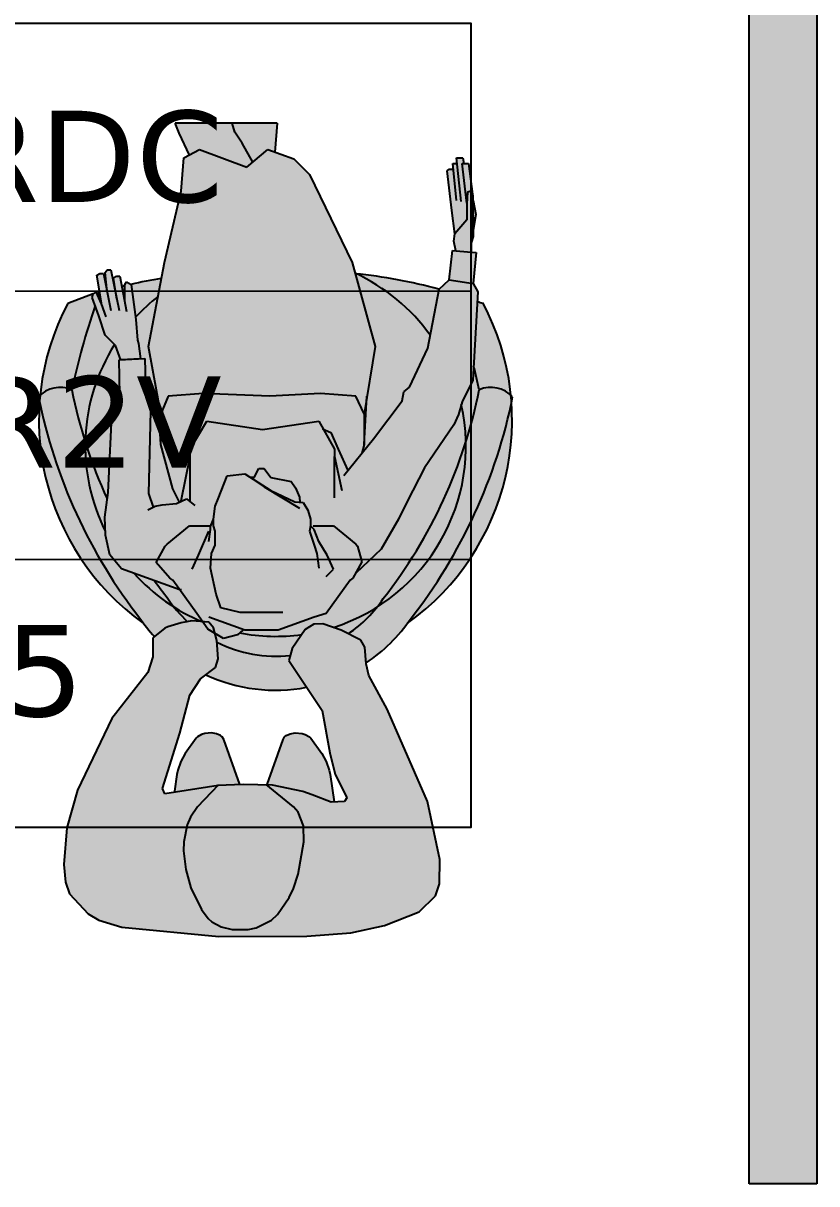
# Model space of a CAD drawing. Header units: millimetres. Extents: x 71819 to 78266, y 23672 to 38445.
# Drawn here: x 74505.5 to 74622.6, y 32944.7 to 33116.1 of the extents above; entities that cross this region are included whole.
import ezdxf
from ezdxf.enums import TextEntityAlignment as Align

# ---------------------------------------------------------------- set-up
doc = ezdxf.new("R2010")
doc.units = ezdxf.units.MM
doc.linetypes.add('ACAD_ISO03W100', pattern=[30, 12, -18])
doc.layers.add('Plan Archi', color=8, linetype='Continuous')
doc.layers.add('PRISES DE COURANT', color=5, linetype='Continuous')
doc.layers.add('STRUCTURE POUTRES', color=5, linetype='ACAD_ISO03W100', lineweight=20)
doc.styles.add('Verdana', font='verdana.ttf')

# ---------------------------------------------------------------- blocks, each defined once
blk = doc.blocks.new('ETIQ ECL')
at = {"color": 6, "linetype": 'ByBlock'}
blk.add_lwpolyline([(-28.092, 19.8), (28.092, 19.8), (28.092, -19.8), (-28.092, -19.8)], close=True, dxfattribs=at)
at = {"layer": 'STRUCTURE POUTRES', "color": 6, "linetype": 'ByBlock'}
for points in [[(-28.092, 19.8), (28.092, 19.8), (28.092, 6.6), (-28.092, 6.6)], [(-28.092, 6.6), (28.092, 6.6), (28.092, -6.6), (-28.092, -6.6)], [(-28.092, -6.6), (28.092, -6.6), (28.092, -19.8), (-28.092, -19.8)]]:
    blk.add_lwpolyline(points, close=True, dxfattribs=at)
at = {"layer": 'STRUCTURE POUTRES', "color": 6, "linetype": 'ByBlock', "style": 'Verdana'}
for tag, p in [('CIRCUIT', (0.326, 10.993)), ('CABLE', (-0.49, -2.078)), ('SECTION', (0.374, -14.321))]:
    blk.add_attdef(tag, text='', height=4.5, dxfattribs=at).set_placement(p, align=Align.CENTER)

msp = doc.modelspace()

# ---------------------------------------------------------------- hatches: boundary and pattern name
at = {"layer": 'Plan Archi'}
h = msp.add_hatch(color=256, dxfattribs=at)
h.dxf.hatch_style = 1
h.paths.add_polyline_path([(74612.63, 33205.93), (74622.63, 33205.93), (74622.63, 32944.65), (74612.63, 32944.65)])
at = {"layer": 'Plan Archi', "true_color": 0xffffff}
h = msp.add_hatch(color=7, dxfattribs=at)
h.dxf.hatch_style = 1
h.paths.add_polyline_path([(74524.01, 33068.33), (74525.79, 33058.37), (74526.88, 33060.96), (74532.07, 33061.37), (74541.89, 33060.96), (74549.4, 33061.37), (74554.58, 33060.96), (74555.81, 33058.37), (74557.45, 33068.33), (74554.04, 33080.75), (74547.76, 33093.71), (74545.44, 33096.03), (74541.62, 33097.4), (74538.48, 33094.8), (74531.52, 33097.4), (74529.2, 33096.17), (74528.79, 33091.26), (74526.33, 33080.75)])
h.paths.add_polyline_path([(74541.62, 33097.4), (74542.63, 33097.04), (74542.97, 33101.31), (74536.32, 33101.31), (74536.71, 33099.99), (74537.8, 33098.35), (74539.4, 33095.57)])
h.paths.add_polyline_path([(74538.48, 33094.8), (74539.4, 33095.57), (74537.8, 33098.35), (74536.71, 33099.99), (74536.32, 33101.31), (74527.91, 33101.31), (74528.52, 33099.85), (74530.01, 33096.6), (74531.52, 33097.4)])
h.paths.add_polyline_path([(74568.37, 33078.15), (74571.91, 33077.61), (74572.37, 33082.2), (74571.64, 33082.25), (74568.85, 33082.48)])
h.paths.add_polyline_path([(74571.91, 33084.57), (74571.91, 33087.43), (74571.91, 33087.57), (74571.91, 33090.57), (74571.64, 33091.26), (74571.1, 33091.12), (74570.96, 33089.34), (74570.96, 33087.02), (74569.19, 33084.98), (74569.05, 33083.89), (74569.34, 33082.44), (74571.64, 33082.25), (74571.64, 33083.61)])
h = msp.add_hatch(color=7, dxfattribs=at)
h.dxf.hatch_style = 1
h.paths.add_polyline_path([(74568.78, 33088.39), (74569.19, 33084.98), (74570.96, 33087.02), (74570.96, 33089.34), (74571.1, 33091.12), (74571.64, 33091.26), (74571.82, 33090.82), (74571.23, 33095.35), (74570.82, 33095.35), (74570.55, 33095.35), (74570.41, 33096.17), (74570, 33096.17), (74569.46, 33096.17), (74569.55, 33095.35), (74569.46, 33095.35), (74568.91, 33095.35), (74568.99, 33094.53), (74568.37, 33094.53), (74568.09, 33094.26)])
h = msp.add_hatch(color=7, dxfattribs=at)
h.dxf.hatch_style = 1
h.paths.add_polyline_path([(74571.91, 33085.52), (74572.32, 33087.84), (74571.91, 33089.89), (74571.91, 33087.57)])
h = msp.add_hatch(color=7, dxfattribs=at)
h.dxf.hatch_style = 1
h.paths.add_polyline_path([(74508, 33061.14, -0.292249), (74512.67, 33061.93, -0.028149), (74516.11, 33074.36), (74515.69, 33075.56), (74515.83, 33076.11), (74512.07, 33074.66, 0.096549)])
h.paths.add_polyline_path([(74523.23, 33027.46, -0.008687), (74522.74, 33028.15, -0.114135), (74507.91, 33060.05, 0.260508)])
h.paths.add_polyline_path([(74565.59, 33069.97), (74566.86, 33076.78, 0.041394), (74554.67, 33079.05, -0.128467)])
h = msp.add_hatch(color=7, dxfattribs=at)
h.dxf.hatch_style = 1
h.paths.add_polyline_path([(74558.64, 33031.11, -0.020541), (74557.72, 33029.84, 0.263343), (74570.83, 33054.22, -0.090174)], flags=17)
h.paths.add_polyline_path([(74556.21, 33060.8), (74555.81, 33053.86), (74555.47, 33052.57), (74557.18, 33054.68), (74561.41, 33060.28), (74561.68, 33061.64), (74562.5, 33062.32), (74565.23, 33068.06), (74565.59, 33069.97, 0.128467), (74554.67, 33079.05, 0.000565), (74554.5, 33079.07), (74557.45, 33068.33)])
h.paths.add_polyline_path([(74525.79, 33058.37), (74525.79, 33053.86), (74525.4, 33060.52), (74524.01, 33068.33), (74525.4, 33075.72, 0.040509), (74522.06, 33072.64), (74522.1, 33072.29), (74522.38, 33069.28), (74522.51, 33068.74), (74522.79, 33066.52), (74519.64, 33066.33), (74519.78, 33061.23), (74518.69, 33060.14), (74518.01, 33046.77), (74517.52, 33043.12), (74517.63, 33040.44), (74518.3, 33037.57), (74520.01, 33035.48), (74528.59, 33032.38), (74531.11, 33028.89), (74531.97, 33027.67), (74532.91, 33027.59), (74533.6, 33026.79), (74533.81, 33025.95), (74535.07, 33025.21), (74537.12, 33025.75), (74538.02, 33026.5), (74538.21, 33026.43), (74543.12, 33026.43), (74548.44, 33028.34), (74550.22, 33028.89), (74553.76, 33033.8), (74554.17, 33034.08), (74554.57, 33034.83), (74558.32, 33038.39), (74560.91, 33042.84), (74562.19, 33045.41), (74564.75, 33050.39), (74569.05, 33056.73), (74569.74, 33058.29), (74570.28, 33060.14), (74571.87, 33063.36), (74572.6, 33076.38), (74571.91, 33077.61), (74568.37, 33078.15), (74566.87, 33076.79), (74565.23, 33068.06), (74562.5, 33062.32), (74561.68, 33061.64), (74561.41, 33060.28), (74557.18, 33054.68), (74555.47, 33052.57), (74555.81, 33053.86), (74555.81, 33058.37), (74554.58, 33060.96), (74549.4, 33061.37), (74541.89, 33060.96), (74532.07, 33061.37), (74526.88, 33060.96)])
h.paths.add_polyline_path([(74542.03, 33047.04), (74541.07, 33047.59), (74538.21, 33049.5)], flags=16)
h.paths.add_polyline_path([(74514.64, 33054.22, 0.03092), (74517.88, 33045.8), (74518.01, 33046.77), (74518.69, 33060.14), (74519.78, 33061.23), (74519.64, 33066.33), (74519.9, 33066.35), (74519.1, 33068.47), (74518.97, 33068.6, 0.136056)])
h.paths.add_polyline_path([(74522.74, 33028.15, 0.035379), (74524.85, 33025.47), (74526.38, 33026.72), (74526.86, 33026.92), (74528.81, 33027.51), (74529.75, 33027.68, -0.038546), (74527.75, 33029.84, -0.068994), (74521.85, 33034.82), (74520.01, 33035.48), (74518.3, 33037.57), (74517.63, 33040.44), (74517.61, 33041.03, -0.122041), (74514.64, 33054.22, -0.027275), (74512.67, 33061.93, 0.292249), (74508, 33061.14, 0.007458), (74507.91, 33060.05, 0.114135)])
h.paths.add_polyline_path([(74512.67, 33061.93, 0.027275), (74514.64, 33054.22, -0.136056), (74518.97, 33068.6), (74517.6, 33069.97), (74516.65, 33072.83), (74516.11, 33074.36, 0.028149)])
h.paths.add_polyline_path([(74522.06, 33072.64, -0.040509), (74525.4, 33075.72), (74525.89, 33078.39, 0.015204), (74521.42, 33077.49)])
h.paths.add_polyline_path([(74560.91, 33042.84), (74558.32, 33038.39), (74554.57, 33034.83), (74554.17, 33034.08), (74553.76, 33033.8), (74550.22, 33028.89), (74548.44, 33028.34), (74543.12, 33026.43), (74538.21, 33026.43), (74538.02, 33026.5), (74537.43, 33026.02, 0.082095), (74546.6, 33025.78), (74547.11, 33026.52), (74548.41, 33027.31), (74549.72, 33027.37), (74551.27, 33026.84, 0.063579), (74557.72, 33029.84, 0.020541), (74558.64, 33031.11, 0.090174), (74570.83, 33054.22, 0.049524), (74570.16, 33059.73), (74569.74, 33058.29), (74569.05, 33056.73), (74564.75, 33050.39), (74562.19, 33045.41)], flags=17)
h.paths.add_polyline_path([(74570.83, 33054.22, 0.027275), (74572.8, 33061.93, 0.007853), (74571.98, 33065.44), (74571.87, 33063.36), (74570.28, 33060.14), (74570.16, 33059.73, -0.049524)])
h.paths.add_polyline_path([(74526.83, 33031.11, 0.020541), (74527.75, 33029.84, 0.04204), (74531.94, 33027.67), (74531.97, 33027.67), (74531.11, 33028.89), (74528.59, 33032.38), (74524.87, 33033.72, 0.011168)], flags=17)
h.paths.add_polyline_path([(74527.75, 33029.84, -0.020541), (74526.83, 33031.11, -0.011168), (74524.87, 33033.72), (74521.85, 33034.82, 0.068994)], flags=17)
h.paths.add_polyline_path([(74517.61, 33041.03), (74517.52, 33043.12), (74517.88, 33045.8, -0.03092), (74514.64, 33054.22, 0.122041)], flags=17)
h.paths.add_polyline_path([(74544.91, 33022.71), (74545.18, 33023.73), (74546.6, 33025.78, -0.082095), (74537.43, 33026.02), (74537.12, 33025.75), (74535.07, 33025.21), (74533.81, 33025.95), (74534.07, 33024.88), (74534.09, 33024.66, 0.146984)])
h.paths.add_polyline_path([(74551.27, 33026.84), (74552.43, 33026.44), (74553.49, 33025.9, 0.076097), (74557.72, 33029.84, -0.063579)], flags=16)
h.paths.add_polyline_path([(74533.87, 33020.9), (74532.46, 33019.84, 0.159146), (74547.33, 33017.99), (74544.7, 33021.94), (74544.91, 33022.71, -0.146984), (74534.09, 33024.66), (74534.29, 33022.18)])
h = msp.add_hatch(color=7, dxfattribs=at)
h.dxf.hatch_style = 1
h.paths.add_polyline_path([(74519.1, 33068.47), (74519.9, 33066.35), (74522.79, 33066.52), (74522.51, 33068.74), (74522.38, 33069.28), (74522.1, 33072.29), (74521.42, 33077.47), (74520.74, 33077.88), (74520.47, 33077.47), (74520.47, 33077.26, 0.001369), (74520.07, 33077.16), (74519.78, 33078.7), (74519.24, 33078.7), (74518.83, 33078.43), (74519.31, 33075.31), (74518.42, 33079.66), (74517.87, 33079.66), (74517.6, 33079.25), (74517.87, 33076.38), (74517.33, 33079.11), (74516.78, 33079.11), (74516.37, 33078.84), (74517.1, 33074.49), (74517.06, 33074.61), (74516.24, 33076.38), (74515.83, 33076.11), (74515.69, 33075.56), (74516.65, 33072.83), (74517.6, 33069.97)])
h = msp.add_hatch(color=7, dxfattribs=at)
h.dxf.hatch_style = 1
h.paths.add_polyline_path([(74577.56, 33060.05, -0.114492), (74562.66, 33028.06, -0.007769), (74562.23, 33027.45, 0.260671)])
h.paths.add_polyline_path([(74577.56, 33060.05, 0.007458), (74577.47, 33061.14, 0.292249), (74572.8, 33061.93, -0.027275), (74570.83, 33054.22, -0.263343), (74557.72, 33029.84, -0.076097), (74553.49, 33025.9), (74555.34, 33024.96), (74555.92, 33023.89), (74556.11, 33021.59, 0.096222), (74562.66, 33028.06, 0.114492)])
h.paths.add_polyline_path([(74573.37, 33074.72, -0.047369), (74572.52, 33074.99), (74571.98, 33065.44, -0.007853), (74572.8, 33061.93, -0.292249), (74577.47, 33061.14, 0.096987)])
h.paths.add_polyline_path([(74562.5, 33062.32), (74561.68, 33061.64), (74561.41, 33060.28), (74557.18, 33054.68), (74553.41, 33050.02), (74551.99, 33053.18), (74550.9, 33055.64), (74549.77, 33056.14), (74549.12, 33057.27), (74540.8, 33056.05), (74532.61, 33057.27), (74530.16, 33053.18), (74530.16, 33052.09), (74530.16, 33049.63), (74530.16, 33045.39), (74529.61, 33045.81), (74528.11, 33045.13), (74526.02, 33044.93), (74524.97, 33044.72), (74524.7, 33044.59), (74524.01, 33046.63), (74524.29, 33058.78), (74523.61, 33060.82), (74523.47, 33066.55), (74519.64, 33066.33), (74519.78, 33061.23), (74518.69, 33060.14), (74518.01, 33046.77), (74517.52, 33043.12), (74517.63, 33040.44), (74518.3, 33037.57), (74520.01, 33035.48), (74528.59, 33032.38), (74531.11, 33028.89), (74531.97, 33027.67), (74532.91, 33027.59), (74533.6, 33026.79), (74533.81, 33025.95), (74535.07, 33025.21), (74537.12, 33025.75), (74538.02, 33026.5), (74538.21, 33026.43), (74543.12, 33026.43), (74548.44, 33028.34), (74550.22, 33028.89), (74553.76, 33033.8), (74554.17, 33034.08), (74554.57, 33034.83), (74558.32, 33038.39), (74560.91, 33042.84), (74562.19, 33045.41), (74564.75, 33050.39), (74569.05, 33056.73), (74569.74, 33058.29), (74570.28, 33060.14), (74571.87, 33063.36), (74572.6, 33076.38), (74571.91, 33077.61), (74568.37, 33078.15), (74566.87, 33076.79), (74565.23, 33068.06)])
h.paths.add_polyline_path([(74542.03, 33047.04), (74541.07, 33047.59), (74541.8, 33047.14)], flags=16)
h = msp.add_hatch(color=7, dxfattribs=at)
h.dxf.hatch_style = 1
h.paths.add_polyline_path([(74529.75, 33027.68), (74530.36, 33027.79), (74531.94, 33027.67, -0.04204), (74527.75, 33029.84, 0.038546)])
h = msp.add_hatch(color=7, dxfattribs=at)
h.dxf.hatch_style = 1
h.paths.add_polyline_path([(74534.27, 33003.46), (74526.38, 33002.26), (74526.06, 33003.06), (74526.86, 33005.57), (74528.61, 33011.22), (74530.08, 33016.8), (74531.64, 33019.23), (74533.87, 33020.9), (74534.29, 33022.18), (74534.07, 33024.88), (74533.6, 33026.79), (74532.91, 33027.59), (74530.36, 33027.79), (74528.81, 33027.51), (74526.86, 33026.92), (74526.38, 33026.72), (74524.63, 33025.28), (74524.63, 33022.46), (74523.91, 33020.18), (74518.57, 33013.37), (74513.49, 33002.8), (74511.95, 32997.25), (74511.48, 32991.81), (74511.72, 32989.2), (74512.34, 32987.48), (74515.07, 32984.54), (74516.68, 32983.58), (74520.05, 32982.58), (74534.35, 32981.19), (74547.36, 32981.23), (74553.86, 32981.71), (74558.84, 32982.78), (74563.94, 32984.82), (74566.37, 32987.17), (74566.96, 32988.95), (74566.97, 32992.54), (74565.18, 33001.11), (74559.24, 33014.73), (74556.49, 33019.71), (74556.12, 33021.45), (74555.92, 33023.89), (74555.34, 33024.96), (74552.43, 33026.44), (74549.72, 33027.37), (74548.41, 33027.31), (74547.11, 33026.52), (74545.18, 33023.73), (74544.7, 33021.94), (74549.6, 33014.57), (74550.76, 33008.32), (74551.55, 33005.09), (74552.33, 33003.57), (74553.28, 33001.67), (74552.91, 33001.11), (74550.95, 33001.04), (74548.16, 33002.12), (74546.77, 33002.58), (74542.27, 33003.54), (74537.97, 33003.62), (74534.19, 33003.46)])
h = msp.add_hatch(color=7, dxfattribs=at)
h.dxf.hatch_style = 1
h.paths.add_polyline_path([(74546.92, 32995.15), (74546.86, 32997.51), (74546.1, 32999.52), (74545.38, 33000.31), (74541.44, 33003.55), (74537.97, 33003.62), (74534.3, 33003.46), (74534.18, 33003.44), (74531.24, 33000.31), (74530.19, 32998.82), (74529.7, 32997.69), (74529.2, 32995.17), (74529.17, 32993.83), (74529.49, 32991.08), (74530.25, 32988.39), (74531.82, 32985.19), (74532.79, 32983.86), (74533.33, 32983.34), (74534.69, 32982.59), (74536.33, 32982.19), (74538.7, 32982.22), (74539.86, 32982.47), (74542.16, 32983.58), (74543.03, 32984.42), (74544.73, 32986.95), (74545.37, 32988.29), (74546.06, 32990.39)])
h.paths.add_polyline_path([(74546.77, 33002.58), (74548.16, 33002.12), (74550.95, 33001.04), (74551.38, 33001.05), (74550.78, 33005.09), (74550.65, 33005.75), (74550.2, 33007.02), (74549.57, 33008.23), (74547.95, 33010.47), (74547.73, 33010.69), (74547.13, 33011.02), (74546.66, 33011.17), (74545.65, 33011.25), (74544.92, 33011.13), (74544.31, 33010.85), (74544.08, 33010.65), (74543.85, 33010.27), (74541.48, 33003.55), (74542.27, 33003.54)])
h.paths.add_polyline_path([(74534.18, 33003.44), (74534.19, 33003.46), (74534.19, 33003.46), (74537.47, 33003.59), (74535.11, 33010.27), (74534.88, 33010.65), (74534.64, 33010.85), (74534.04, 33011.13), (74533.31, 33011.25), (74532.29, 33011.17), (74531.82, 33011.02), (74531.23, 33010.69), (74531.01, 33010.47), (74529.39, 33008.23), (74528.76, 33007.02), (74528.31, 33005.75), (74528.18, 33005.09), (74527.79, 33002.47)])

# ---------------------------------------------------------------- linework, layer by layer
at = {"layer": 'Plan Archi'}
for p, q in [((74612.63, 32944.65), (74612.63, 33205.93)), ((74622.63, 33205.93), (74622.63, 32944.65)), ((74542.97, 33101.31, 0), (74527.91, 33101.31, 0)), ((74528.52, 33099.85, 0), (74527.91, 33101.31, 0)), ((74536.71, 33099.99, 0), (74536.32, 33101.31, 0)), ((74542.97, 33101.31, 0), (74542.63, 33097.04, 0)), ((74530.02, 33096.58, 0), (74528.52, 33099.85, 0)), ((74537.8, 33098.35, 0), (74536.71, 33099.99, 0)), ((74529.2, 33096.17, 0), (74531.52, 33097.4, 0)), ((74531.52, 33097.4, 0), (74538.48, 33094.8, 0)), ((74539.4, 33095.57, 0), (74537.8, 33098.35, 0)), ((74538.48, 33094.8, 0), (74541.62, 33097.4, 0)), ((74541.62, 33097.4, 0), (74545.44, 33096.03, 0)), ((74528.79, 33091.26, 0), (74529.2, 33096.17, 0)), ((74545.44, 33096.03, 0), (74547.76, 33093.71, 0)), ((74569.46, 33089.89, 0), (74568.91, 33095.35, 0)), ((74568.91, 33095.35, 0), (74569.46, 33095.35, 0)), ((74570.14, 33089.75, 0), (74569.46, 33096.17, 0)), ((74569.46, 33096.17, 0), (74570, 33096.17, 0)), ((74569.46, 33095.35, 0), (74569.59, 33095.35, 0)), ((74570, 33096.17, 0), (74570.41, 33096.17, 0)), ((74570.96, 33089.48, 0), (74570.28, 33095.35, 0)), ((74570.28, 33095.35, 0), (74570.82, 33095.35, 0)), ((74570.41, 33096.17, 0), (74570.55, 33095.35, 0)), ((74570.82, 33095.35, 0), (74571.23, 33095.35, 0)), ((74571.23, 33095.35, 0), (74571.82, 33090.82, 0)), ((74547.76, 33093.71, 0), (74554.04, 33080.75, 0)), ((74568.09, 33094.26, 0), (74568.37, 33094.53, 0)), ((74568.78, 33088.39, 0), (74568.09, 33094.26, 0)), ((74568.37, 33094.53, 0), (74568.99, 33094.53, 0)), ((74526.33, 33080.75, 0), (74528.79, 33091.26, 0)), ((74571.1, 33091.12, 0), (74570.96, 33089.34, 0)), ((74571.64, 33091.26, 0), (74571.1, 33091.12, 0)), ((74571.91, 33090.57, 0), (74571.64, 33091.26, 0)), ((74571.91, 33087.57, 0), (74571.91, 33090.57, 0)), ((74570.96, 33089.48, 0), (74570.96, 33089.48, 0)), ((74570.96, 33089.34, 0), (74570.96, 33087.02, 0)), ((74571.91, 33089.89, 0), (74572.32, 33087.84, 0)), ((74569.19, 33084.98, 0), (74568.78, 33088.39, 0)), ((74570.96, 33087.02, 0), (74569.19, 33084.98, 0)), ((74572.32, 33087.84, 0), (74571.91, 33085.52, 0)), ((74571.91, 33084.57, 0), (74571.91, 33087.57, 0)), ((74571.91, 33087.43, 0), (74571.91, 33084.57, 0)), ((74569.05, 33083.89, 0), (74569.19, 33084.98, 0)), ((74569.34, 33082.44, 0), (74569.05, 33083.89, 0)), ((74571.91, 33084.57, 0), (74571.64, 33083.61, 0)), ((74571.64, 33083.61, 0), (74571.64, 33082.25, 0)), ((74568.37, 33078.15, 0), (74568.85, 33082.48, 0)), ((74568.85, 33082.48, 0), (74571.64, 33082.25, 0)), ((74571.64, 33082.25, 0), (74572.37, 33082.2, 0)), ((74572.37, 33082.2, 0), (74571.91, 33077.61, 0)), ((74524.01, 33068.33, 0), (74526.33, 33080.75, 0)), ((74554.04, 33080.75, 0), (74557.45, 33068.33, 0)), ((74516.37, 33078.84, 0), (74516.78, 33079.11, 0)), ((74517.1, 33074.49, 0), (74516.37, 33078.84, 0)), ((74516.78, 33079.11, 0), (74517.33, 33079.11, 0)), ((74517.33, 33079.11, 0), (74518.42, 33073.65, 0)), ((74517.6, 33079.25, 0), (74517.87, 33079.66, 0)), ((74517.87, 33076.38, 0), (74517.6, 33079.25, 0)), ((74517.87, 33079.66, 0), (74518.42, 33079.66, 0)), ((74518.42, 33079.66, 0), (74519.65, 33073.65, 0)), ((74518.83, 33078.43, 0), (74519.24, 33078.7, 0)), ((74519.31, 33075.31, 0), (74518.83, 33078.43, 0)), ((74519.24, 33078.7, 0), (74519.78, 33078.7, 0)), ((74519.78, 33078.7, 0), (74520.74, 33073.51, 0)), ((74520.47, 33077.47, 0), (74520.74, 33077.88, 0)), ((74520.47, 33075.15, 0), (74520.47, 33077.47, 0)), ((74520.74, 33077.88, 0), (74521.42, 33077.47, 0)), ((74521.42, 33077.47, 0), (74522.1, 33072.29, 0)), ((74565.23, 33068.06, 0), (74566.87, 33076.79, 0)), ((74566.87, 33076.79, 0), (74568.37, 33078.15, 0)), ((74568.37, 33078.15, 0), (74571.91, 33077.61, 0)), ((74571.91, 33077.61, 0), (74572.6, 33076.38, 0)), ((74515.83, 33076.11, 0), (74512.07, 33074.66, 0)), ((74515.69, 33075.56, 0), (74515.83, 33076.11, 0)), ((74516.65, 33072.83, 0), (74515.69, 33075.56, 0)), ((74516.24, 33076.38, 0), (74515.83, 33076.11, 0)), ((74517.06, 33074.61, 0), (74516.24, 33076.38, 0)), ((74572.6, 33076.38, 0), (74571.87, 33063.36, 0)), ((74517.74, 33072.7, 0), (74517.06, 33074.61, 0)), ((74517.6, 33069.97, 0), (74516.65, 33072.83, 0)), ((74522.1, 33072.29, 0), (74522.38, 33069.28, 0)), ((74519.1, 33068.47, 0), (74517.6, 33069.97, 0)), ((74519.92, 33066.28, 0), (74519.1, 33068.47, 0)), ((74522.38, 33069.28, 0), (74522.51, 33068.74, 0)), ((74522.51, 33068.74, 0), (74522.79, 33066.52, 0)), ((74525.79, 33058.37, 0), (74524.01, 33068.33, 0)), ((74557.45, 33068.33, 0), (74555.81, 33058.37, 0)), ((74562.5, 33062.32, 0), (74565.23, 33068.06, 0)), ((74519.64, 33066.33, 0), (74523.47, 33066.55, 0)), ((74519.78, 33061.23, 0), (74519.64, 33066.33, 0)), ((74522.79, 33066.52, 0), (74519.9, 33066.35, 0)), ((74523.47, 33066.55, 0), (74523.61, 33060.82, 0)), ((74571.87, 33063.36, 0), (74570.28, 33060.14, 0)), ((74518.69, 33060.14, 0), (74519.78, 33061.23, 0)), ((74532.07, 33061.37, 0), (74526.88, 33060.96, 0)), ((74541.89, 33060.96, 0), (74532.07, 33061.37, 0)), ((74549.4, 33061.37, 0), (74541.89, 33060.96, 0)), ((74554.58, 33060.96, 0), (74549.4, 33061.37, 0)), ((74561.41, 33060.28, 0), (74561.68, 33061.64, 0)), ((74561.68, 33061.64, 0), (74562.5, 33062.32, 0)), ((74518.01, 33046.77, 0), (74518.69, 33060.14, 0)), ((74518.56, 33058.91, 0), (74518.69, 33060.14, 0)), ((74523.61, 33060.82, 0), (74524.29, 33058.78, 0)), ((74525.79, 33053.86, 0), (74525.38, 33060.96, 0)), ((74526.88, 33060.96, 0), (74525.79, 33058.37, 0)), ((74555.81, 33058.37, 0), (74554.58, 33060.96, 0)), ((74555.81, 33053.86, 0), (74556.22, 33060.96, 0)), ((74557.18, 33054.68, 0), (74561.41, 33060.28, 0)), ((74570.28, 33060.14, 0), (74569.74, 33058.29, 0)), ((74524.29, 33058.78, 0), (74524.01, 33046.63, 0)), ((74525.79, 33053.86, 0), (74525.79, 33058.37, 0)), ((74555.81, 33058.37, 0), (74555.81, 33053.86, 0)), ((74569.74, 33058.29, 0), (74569.05, 33056.73, 0)), ((74530.16, 33053.18, 0), (74532.61, 33057.27, 0)), ((74532.61, 33057.27, 0), (74540.8, 33056.05, 0)), ((74540.8, 33056.05, 0), (74549.12, 33057.27, 0)), ((74549.12, 33057.27, 0), (74551.44, 33053.18, 0)), ((74549.67, 33056.18, 0), (74550.9, 33055.64, 0)), ((74569.05, 33056.73, 0), (74564.75, 33050.39, 0)), ((74550.9, 33055.64, 0), (74551.99, 33053.18, 0)), ((74552.8, 33049.26, 0), (74557.18, 33054.68, 0)), ((74527.56, 33047.31, 0), (74525.79, 33053.86, 0)), ((74530.16, 33052.09, 0), (74530.16, 33053.18, 0)), ((74551.44, 33053.18, 0), (74551.44, 33052.09, 0)), ((74551.99, 33053.18, 0), (74553.41, 33050.02, 0)), ((74555.81, 33053.86, 0), (74555.47, 33052.57, 0)), ((74528.79, 33045.54, 0), (74530.16, 33052.09, 0)), ((74530.16, 33049.63, 0), (74530.16, 33052.09, 0)), ((74551.44, 33049.63, 0), (74551.44, 33052.09, 0)), ((74551.44, 33052.09, 0), (74552.54, 33047.04, 0)), ((74530.16, 33045.4, 0), (74530.16, 33049.63, 0)), ((74534.25, 33045.81, 0), (74535.61, 33049.22, 0)), ((74535.61, 33049.22, 0), (74538.21, 33049.5, 0)), ((74538.21, 33049.5, 0), (74542.03, 33047.04, 0)), ((74538.21, 33049.5, 0), (74541.07, 33047.59, 0)), ((74539.57, 33048.95, 0), (74540.25, 33050.31, 0)), ((74540.25, 33050.31, 0), (74541.07, 33050.31, 0)), ((74541.07, 33050.31, 0), (74542.03, 33048.95, 0)), ((74551.44, 33045.95, 0), (74551.44, 33049.63, 0)), ((74564.75, 33050.39, 0), (74562.19, 33045.41, 0)), ((74539.57, 33048.95, 0), (74539.16, 33048.95, 0)), ((74539.16, 33048.95, 0), (74539.16, 33048.95, 0)), ((74539.16, 33048.95, 0), (74539.57, 33048.95, 0)), ((74541.07, 33047.59, 0), (74542.03, 33047.04, 0)), ((74541.07, 33047.59, 0), (74546.26, 33044.45, 0)), ((74542.03, 33048.95, 0), (74545.03, 33048.4, 0)), ((74545.03, 33048.4, 0), (74545.71, 33047.45, 0)), ((74545.71, 33047.45, 0), (74546.26, 33046.08, 0)), ((74517.52, 33043.12, 0), (74518.01, 33046.77, 0)), ((74524.01, 33046.63, 0), (74524.7, 33044.58, 0)), ((74528.58, 33045.34, 0), (74527.56, 33047.31, 0)), ((74528.11, 33045.13, 0), (74529.61, 33045.81, 0)), ((74529.61, 33045.81, 0), (74530.84, 33044.86, 0)), ((74533.84, 33044.72, 0), (74534.25, 33045.81, 0)), ((74542.03, 33047.04, 0), (74545.58, 33045.4, 0)), ((74546.26, 33046.08, 0), (74546.35, 33045.32, 0)), ((74523.89, 33044.19, 0), (74524.97, 33044.72, 0)), ((74524.97, 33044.72, 0), (74526.02, 33044.93, 0)), ((74526.02, 33044.93, 0), (74528.11, 33045.13, 0)), ((74533.57, 33042.81, 0), (74533.84, 33044.72, 0)), ((74545.58, 33045.4, 0), (74546.8, 33045.27, 0)), ((74546.8, 33045.27, 0), (74547.49, 33044.17, 0)), ((74547.49, 33044.17, 0), (74547.9, 33042.81, 0)), ((74562.19, 33045.41, 0), (74560.91, 33042.84, 0)), ((74517.63, 33040.44, 0), (74517.52, 33043.12, 0)), ((74533.16, 33041.72, 0), (74533.57, 33042.81, 0)), ((74533.57, 33041.85, 0), (74533.57, 33042.81, 0)), ((74547.9, 33042.81, 0), (74547.9, 33041.85, 0)), ((74560.91, 33042.84, 0), (74558.32, 33038.39, 0)), ((74526.74, 33039.12, 0), (74530.02, 33041.85, 0)), ((74530.02, 33041.85, 0), (74533.16, 33041.85, 0)), ((74531.38, 33037.49, 0), (74532.89, 33041.04, 0)), ((74532.89, 33039.53, 0), (74533.16, 33041.31, 0)), ((74533.16, 33041.31, 0), (74533.16, 33041.72, 0)), ((74533.84, 33041.04, 0), (74533.57, 33041.85, 0)), ((74533.84, 33038.99, 0), (74533.84, 33041.04, 0)), ((74547.9, 33041.85, 0), (74547.76, 33041.04, 0)), ((74547.76, 33041.04, 0), (74548.44, 33038.99, 0)), ((74548.44, 33041.31, 0), (74547.9, 33041.85, 0)), ((74548.31, 33041.85, 0), (74551.31, 33041.85, 0)), ((74549.12, 33039.53, 0), (74548.44, 33041.31, 0)), ((74551.31, 33041.85, 0), (74554.58, 33039.12, 0)), ((74518.3, 33037.57, 0), (74517.63, 33040.44, 0)), ((74525.11, 33036.4, 0), (74526.47, 33038.85, 0)), ((74526.47, 33038.85, 0), (74526.74, 33039.12, 0)), ((74533.29, 33037.76, 0), (74533.84, 33038.99, 0)), ((74548.44, 33038.99, 0), (74548.85, 33037.76, 0)), ((74550.35, 33037.49, 0), (74549.12, 33039.53, 0)), ((74554.58, 33039.12, 0), (74554.86, 33038.85, 0)), ((74554.86, 33038.85, 0), (74555.47, 33036.51, 0)), ((74520.01, 33035.48, 0), (74518.3, 33037.57, 0)), ((74530.43, 33035.44, 0), (74531.38, 33037.49, 0)), ((74533.16, 33035.58, 0), (74533.29, 33037.76, 0)), ((74548.85, 33037.76, 0), (74549.12, 33035.58, 0)), ((74551.31, 33035.44, 0), (74550.35, 33037.49, 0)), ((74558.32, 33038.39, 0), (74554.57, 33034.83, 0)), ((74528.59, 33032.38, 0), (74520.01, 33035.48, 0)), ((74527.15, 33034.08, 0), (74525.11, 33036.4, 0)), ((74533.98, 33031.76, 0), (74533.16, 33035.58, 0)), ((74550.22, 33034.35, 0), (74551.31, 33035.44, 0)), ((74555.47, 33036.51, 0), (74554.17, 33034.08, 0)), ((74527.56, 33033.8, 0), (74527.15, 33034.08, 0)), ((74531.11, 33028.89, 0), (74527.56, 33033.8, 0)), ((74553.76, 33033.8, 0), (74550.22, 33028.89, 0)), ((74554.17, 33034.08, 0), (74553.76, 33033.8, 0)), ((74528.87, 33032.38, 0), (74528.59, 33032.38, 0)), ((74534.66, 33029.71, 0), (74533.98, 33031.76, 0)), ((74532.75, 33026.57, 0), (74531.11, 33028.89, 0)), ((74537.53, 33029.03, 0), (74534.66, 33029.71, 0)), ((74543.8, 33029.03, 0), (74537.53, 33029.03, 0)), ((74550.22, 33028.89, 0), (74548.44, 33028.34, 0)), ((74526.86, 33026.92, -78.14), (74526.38, 33026.72, -78.14)), ((74528.81, 33027.51, -78.14), (74526.86, 33026.92, -78.14)), ((74530.36, 33027.79, -78.14), (74528.81, 33027.51, -78.14)), ((74532.91, 33027.59, -78.14), (74530.36, 33027.79, -78.14)), ((74538.21, 33026.43, 0), (74532.89, 33028.34, 0)), ((74533.6, 33026.79, -78.14), (74532.91, 33027.59, -78.14)), ((74534.07, 33024.88, -78.14), (74533.6, 33026.79, -78.14)), ((74548.44, 33028.34, 0), (74543.12, 33026.43, 0)), ((74548.41, 33027.31, -78.14), (74547.11, 33026.52, -78.14)), ((74549.72, 33027.37, -78.14), (74548.41, 33027.31, -78.14)), ((74552.43, 33026.44, -78.14), (74549.72, 33027.37, -78.14)), ((74526.38, 33026.72, -78.14), (74524.63, 33025.28, -78.14)), ((74524.63, 33025.28, -78.14), (74524.63, 33022.46, -78.14)), ((74535.07, 33025.21, 0), (74532.75, 33026.57, 0)), ((74537.12, 33025.75, 0), (74535.07, 33025.21, 0)), ((74537.93, 33026.43, 0), (74537.12, 33025.75, 0)), ((74543.12, 33026.43, 0), (74538.21, 33026.43, 0)), ((74547.11, 33026.52, -78.14), (74545.18, 33023.73, -78.14)), ((74555.34, 33024.96, -78.14), (74552.43, 33026.44, -78.14)), ((74534.29, 33022.18, -78.14), (74534.07, 33024.88, -78.14)), ((74545.18, 33023.73, -78.14), (74544.7, 33021.94, -78.14)), ((74555.92, 33023.89, -78.14), (74555.34, 33024.96, -78.14)), ((74556.12, 33021.45, -78.14), (74555.92, 33023.89, -78.14)), ((74524.63, 33022.46, -78.14), (74523.91, 33020.18, -78.14)), ((74533.87, 33020.9, -78.14), (74534.29, 33022.18, -78.14)), ((74544.7, 33021.94, -78.14), (74549.6, 33014.57, -78.14)), ((74523.91, 33020.18, -78.14), (74518.57, 33013.37, -78.14)), ((74531.64, 33019.23, -78.14), (74533.87, 33020.9, -78.14)), ((74556.49, 33019.71, -78.14), (74556.12, 33021.45, -78.14)), ((74530.08, 33016.8, -78.14), (74531.64, 33019.23, -78.14)), ((74559.24, 33014.73, -78.14), (74556.49, 33019.71, -78.14)), ((74528.61, 33011.22, -78.14), (74530.08, 33016.8, -78.14)), ((74518.57, 33013.37, -78.14), (74513.49, 33002.8, -78.14)), ((74549.6, 33014.57, -78.14), (74550.76, 33008.32, -78.14)), ((74565.18, 33001.11, -78.14), (74559.24, 33014.73, -78.14)), ((74526.86, 33005.57, -78.14), (74528.61, 33011.22, -78.14)), ((74531.01, 33010.47, -78.14), (74529.39, 33008.23, -78.14)), ((74531.23, 33010.69, -78.14), (74531.01, 33010.47, -78.14)), ((74531.82, 33011.02, -78.14), (74531.23, 33010.69, -78.14)), ((74532.29, 33011.17, -78.14), (74531.82, 33011.02, -78.14)), ((74533.31, 33011.25, -78.14), (74532.29, 33011.17, -78.14)), ((74534.04, 33011.13, -78.14), (74533.31, 33011.25, -78.14)), ((74534.64, 33010.85, -78.14), (74534.04, 33011.13, -78.14)), ((74534.88, 33010.65, -78.14), (74534.64, 33010.85, -78.14)), ((74535.11, 33010.27, -78.14), (74534.88, 33010.65, -78.14)), ((74537.46, 33003.62, -78.14), (74535.11, 33010.27, -78.14)), ((74541.5, 33003.62, -78.14), (74543.85, 33010.27, -78.14)), ((74543.85, 33010.27, -78.14), (74544.08, 33010.65, -78.14)), ((74544.08, 33010.65, -78.14), (74544.31, 33010.85, -78.14)), ((74544.31, 33010.85, -78.14), (74544.92, 33011.13, -78.14)), ((74544.92, 33011.13, -78.14), (74545.65, 33011.25, -78.14)), ((74545.65, 33011.25, -78.14), (74546.66, 33011.17, -78.14)), ((74546.66, 33011.17, -78.14), (74547.13, 33011.02, -78.14)), ((74547.13, 33011.02, -78.14), (74547.73, 33010.69, -78.14)), ((74547.73, 33010.69, -78.14), (74547.95, 33010.47, -78.14)), ((74547.95, 33010.47, -78.14), (74549.57, 33008.23, -78.14)), ((74529.39, 33008.23, -78.14), (74528.76, 33007.02, -78.14)), ((74549.57, 33008.23, -78.14), (74550.2, 33007.02, -78.14)), ((74550.76, 33008.32, -78.14), (74551.55, 33005.09, -78.14)), ((74528.76, 33007.02, -78.14), (74528.31, 33005.75, -78.14)), ((74550.2, 33007.02, -78.14), (74550.65, 33005.75, -78.14)), ((74526.06, 33003.06, -78.14), (74526.86, 33005.57, -78.14)), ((74528.18, 33005.09, -78.14), (74527.82, 33002.66, -78.14)), ((74528.31, 33005.75, -78.14), (74528.18, 33005.09, -78.14)), ((74550.65, 33005.75, -78.14), (74550.78, 33005.09, -78.14)), ((74550.78, 33005.09, -78.14), (74551.38, 33001.05, -78.14)), ((74551.55, 33005.09, -78.14), (74552.33, 33003.57, -78.14)), ((74513.49, 33002.8, -78.14), (74511.95, 32997.25, -78.14)), ((74526.38, 33002.26, -78.14), (74526.06, 33003.06, -78.14)), ((74534.27, 33003.46, -78.14), (74526.38, 33002.26, -78.14)), ((74534.27, 33003.54, -78.14), (74531.24, 33000.31, -78.14)), ((74537.97, 33003.62, -78.14), (74534.19, 33003.46, -78.14)), ((74534.19, 33003.46, -78.14), (74534.27, 33003.46, -78.14)), ((74542.27, 33003.54, -78.14), (74537.97, 33003.62, -78.14)), ((74545.38, 33000.31, -78.14), (74541.36, 33003.62, -78.14)), ((74546.77, 33002.58, -78.14), (74542.27, 33003.54, -78.14)), ((74552.33, 33003.57, -78.14), (74553.28, 33001.67, -78.14)), ((74548.16, 33002.12, -78.14), (74546.77, 33002.58, -78.14)), ((74550.95, 33001.04, -78.14), (74548.16, 33002.12, -78.14)), ((74552.91, 33001.11, -78.14), (74550.95, 33001.04, -78.14)), ((74553.28, 33001.67, -78.14), (74552.91, 33001.11, -78.14)), ((74566.97, 32992.54, -78.14), (74565.18, 33001.11, -78.14)), ((74531.24, 33000.31, -78.14), (74530.19, 32998.82, -78.14)), ((74546.1, 32999.52, -78.14), (74545.38, 33000.31, -78.14)), ((74546.86, 32997.51, -78.14), (74546.1, 32999.52, -78.14)), ((74529.7, 32997.69, -78.14), (74529.2, 32995.17, -78.14)), ((74530.19, 32998.82, -78.14), (74529.7, 32997.69, -78.14)), ((74511.95, 32997.25, -78.14), (74511.48, 32991.81, -78.14)), ((74546.92, 32995.15, -78.14), (74546.86, 32997.51, -78.14)), ((74529.2, 32995.17, -78.14), (74529.17, 32993.83, -78.14)), ((74546.06, 32990.39, -78.14), (74546.92, 32995.15, -78.14)), ((74529.17, 32993.83, -78.14), (74529.49, 32991.08, -78.14)), ((74566.96, 32988.95, -78.14), (74566.97, 32992.54, -78.14)), ((74511.48, 32991.81, -78.14), (74511.72, 32989.2, -78.14)), ((74529.49, 32991.08, -78.14), (74530.25, 32988.39, -78.14)), ((74511.72, 32989.2, -78.14), (74512.34, 32987.48, -78.14)), ((74545.37, 32988.29, -78.14), (74546.06, 32990.39, -78.14)), ((74512.34, 32987.48, -78.14), (74515.07, 32984.54, -78.14)), ((74530.25, 32988.39, -78.14), (74531.82, 32985.19, -78.14)), ((74544.73, 32986.95, -78.14), (74545.37, 32988.29, -78.14)), ((74566.37, 32987.17, -78.14), (74566.96, 32988.95, -78.14)), ((74543.03, 32984.42, -78.14), (74544.73, 32986.95, -78.14)), ((74563.94, 32984.82, -78.14), (74566.37, 32987.17, -78.14)), ((74515.07, 32984.54, -78.14), (74516.68, 32983.58, -78.14)), ((74531.82, 32985.19, -78.14), (74532.79, 32983.86, -78.14)), ((74542.16, 32983.58, -78.14), (74543.03, 32984.42, -78.14)), ((74558.84, 32982.78, -78.14), (74563.94, 32984.82, -78.14)), ((74516.68, 32983.58, -78.14), (74520.05, 32982.58, -78.14)), ((74520.05, 32982.58, -78.14), (74534.35, 32981.19, -78.14)), ((74532.79, 32983.86, -78.14), (74533.33, 32983.34, -78.14)), ((74533.33, 32983.34, -78.14), (74534.69, 32982.59, -78.14)), ((74534.69, 32982.59, -78.14), (74536.33, 32982.19, -78.14)), ((74536.33, 32982.19, -78.14), (74538.7, 32982.22, -78.14)), ((74538.7, 32982.22, -78.14), (74539.86, 32982.47, -78.14)), ((74539.86, 32982.47, -78.14), (74542.16, 32983.58, -78.14)), ((74553.86, 32981.71, -78.14), (74558.84, 32982.78, -78.14)), ((74534.35, 32981.19, -78.14), (74547.36, 32981.23, -78.14)), ((74547.36, 32981.23, -78.14), (74553.86, 32981.71, -78.14)), ((74622.63, 32944.65), (74612.63, 32944.65))]:
    msp.add_line(p, q, dxfattribs=at)
at = {"layer": 'Plan Archi', "extrusion": (0.092199, 0.995741, 0)}
msp.add_line((74507.74, 33060.88, 0.02), (74507.97, 33060.86, 0.07), dxfattribs=at)
at = {"layer": 'Plan Archi'}
for centre, radius, start, end in [((74538.42, 33004.38, 0.02), 75.06, 99.6082, 103.1074), ((74542.74, 33053.61, 0), 28.1, 35.5913, 65.2963), ((74547.05, 33004.38, 0.02), 75.06, 74.6932, 84.304), ((74538.42, 33004.38, 0.02), 75.06, 103.8404, 104.1542), ((74538.42, 33004.38, 0.02), 75.06, 106.7407, 107.0976), ((74624.68, 33037.58, 0.02), 114.63, 160.2871, 160.5932), ((74542.74, 33053.61, 0), 28.1, 128.1005, 137.3795), ((74574.35, 33079.33, 0.02), 4.71, 247.1338, 257.9818), ((74544.71, 33057.46, 0), 36.9, 152.2084, 234.3826), ((74624.68, 33037.58, 0.02), 114.63, 161.2862, 167.7358), ((74540.76, 33057.46, 0.07), 36.9, 305.5824, 27.8909), ((74542.74, 33053.61, 0), 28.1, 147.7641, 206.5878), ((74460.79, 33037.58, 0.02), 114.63, 12.2642, 14.064), ((74510.95, 33057.89, 0.02), 4.39, 67.0168, 137.0393), ((74584.29, 33076.17, 0.02), 73.02, 191.2453, 204.5788), ((74501.19, 33076.17, 0.02), 73.02, 321.8948, 348.7547), ((74574.52, 33057.89, 0.02), 4.39, 42.9607, 112.9832), ((74584.29, 33076.17, 0.02), 78.06, 191.2959, 218.0475), ((74542.74, 33053.61, 0), 28.1, 287.6788, 12.5851), ((74501.19, 33076.17, 0.02), 78.06, 321.9525, 348.7041), ((74542.74, 33053.61, 0), 28.1, 221.9822, 247.5117), ((74584.29, 33076.17, 0), 73.02, 215.5458, 218.1052), ((74542.74, 33041.69, 0), 19.11, 213.6344, 227.1711), ((74542.74, 33041.69, 0.02), 19.11, 304.2519, 326.3656), ((74542.73, 33041.69, 0), 24.14, 213.921, 222.2149), ((74542.73, 33041.69, 0.02), 24.14, 303.6564, 325.6411), ((74542.74, 33053.61, 0), 28.1, 259.1255, 277.8981), ((74542.74, 33041.69, 0), 19.11, 243.0859, 276.5325), ((74542.73, 33041.69, 0), 24.14, 244.8088, 280.9791)]:
    msp.add_arc(centre, radius, start, end, dxfattribs=at)

# ---------------------------------------------------------------- block references
at = {"layer": 'PRISES DE COURANT', "color": 6, "linetype": 'ByBlock', "xscale": 3, "yscale": 3, "zscale": 3}
msp.add_blockref('ETIQ ECL', (74487.28, 33056.67), dxfattribs=at).add_auto_attribs({'SECTION': '3x2.5', 'CABLE': 'U1000R2V', 'CIRCUIT': 'CP20 RDC'})

doc.saveas('drawing.dxf')
